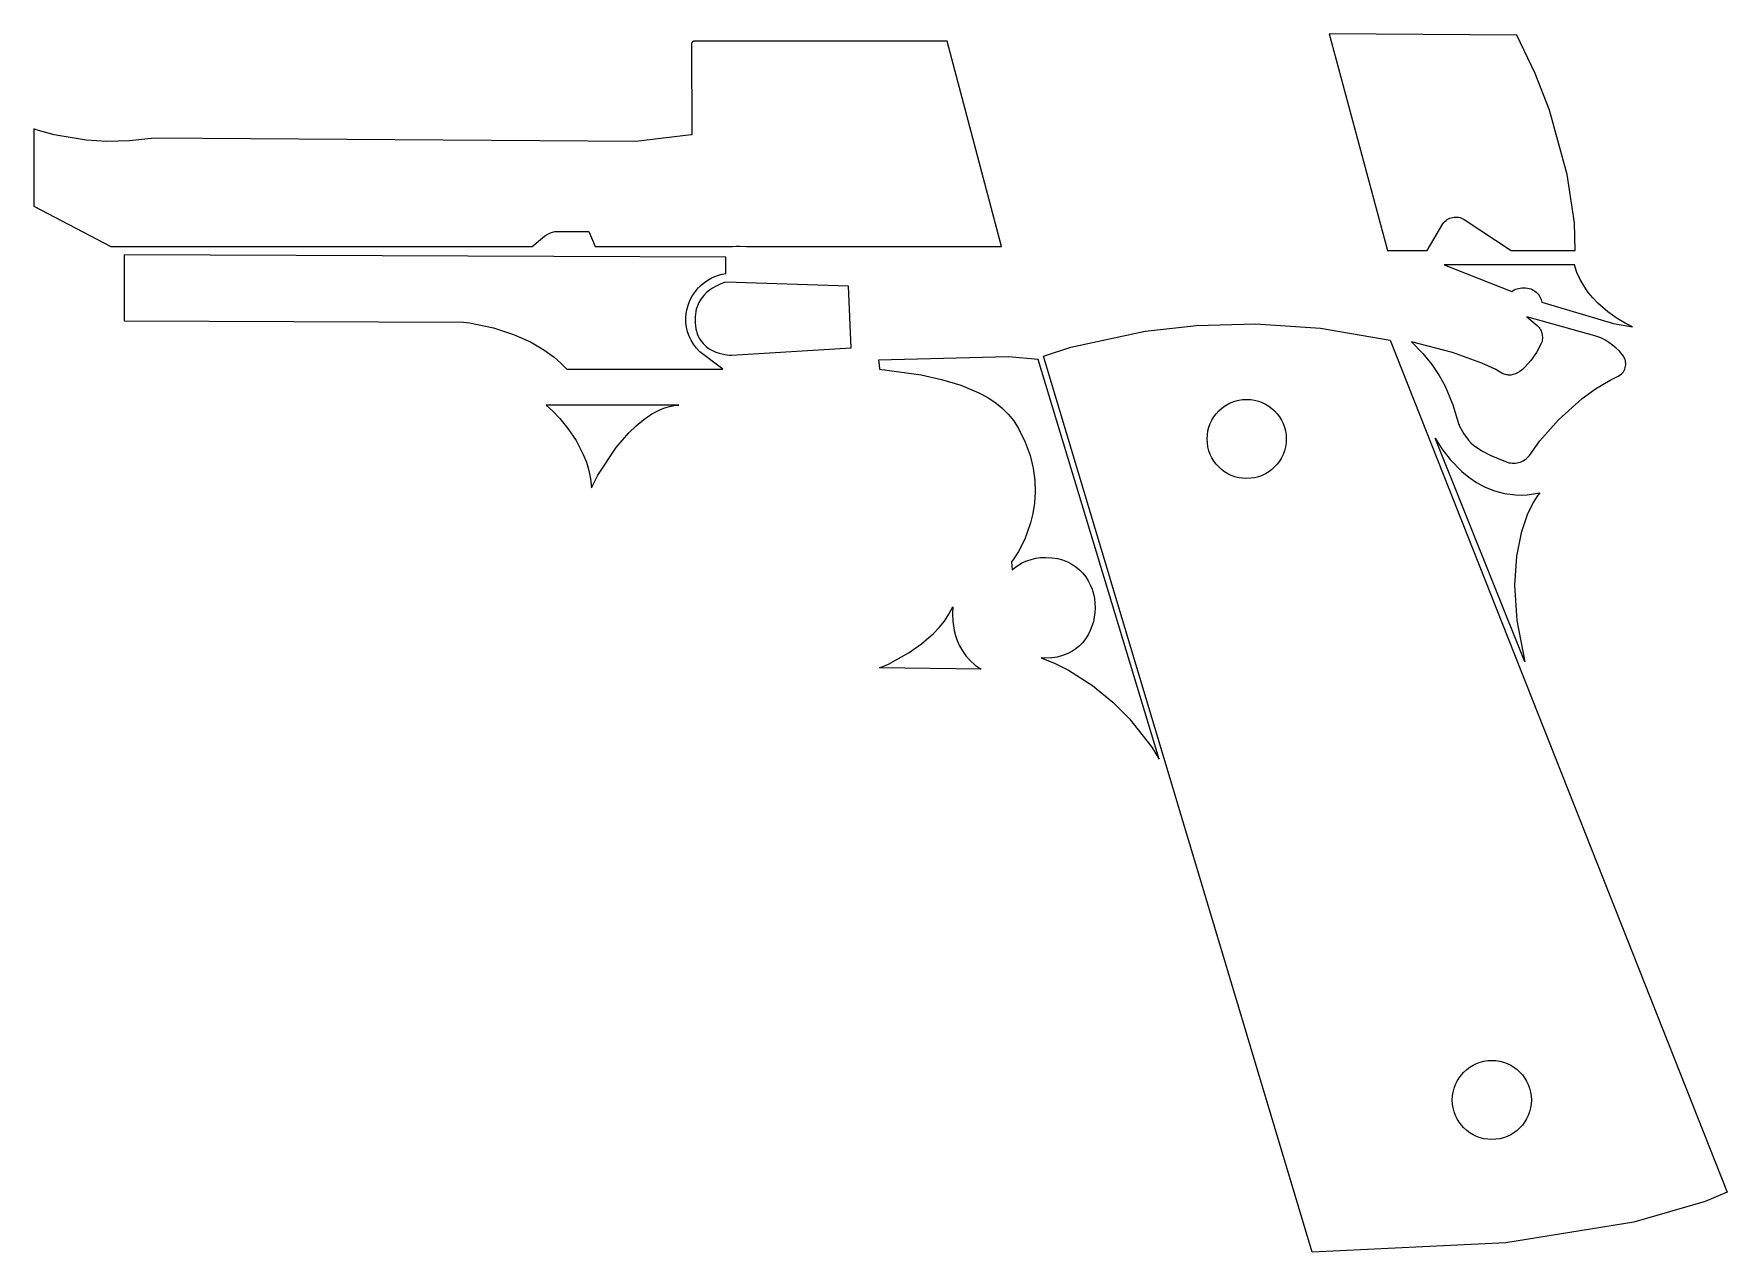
# Model space of a CAD drawing. Header units: metres. Extents: x 11 to 144, y -157 to -61.
import ezdxf

# ---------------------------------------------------------------- set-up
doc = ezdxf.new("R2010")
doc.units = ezdxf.units.M

msp = doc.modelspace()

# ---------------------------------------------------------------- linework, layer by layer
for points in [[(112.730026, -60.983622), (117.320822, -78.001622), (120.454166, -78.001622), (121.681748, -75.906884), (121.75744, -75.81011), (121.840752, -75.722734), (121.930668, -75.644756), (122.02668, -75.57643), (122.128026, -75.51801), (122.23369, -75.469496), (122.34291, -75.431142), (122.455178, -75.403202), (122.569478, -75.385676), (122.685048, -75.378818), (122.801126, -75.382628), (122.91695, -75.39736), (123.031758, -75.423268), (123.144788, -75.460352), (123.255278, -75.508866), (123.362466, -75.569064), (127.051054, -78.001368), (132.090668, -78.001368), (132.025898, -75.837542), (131.461764, -72.025002), (130.062224, -66.97091), (128.944116, -64.10579), (127.491236, -61.082936), (112.729518, -60.983368)], [(16.936212, -77.703172), (50.072798, -77.703172), (51.044348, -76.885292), (51.190398, -76.781406), (51.345338, -76.693014), (51.507644, -76.62037), (51.676554, -76.564236), (51.850544, -76.524866), (52.028344, -76.502768), (54.523386, -76.517754), (55.020718, -77.703172), (65.83299, -77.703172), (66.125344, -77.671168), (66.40703, -77.662532), (66.933318, -77.703172), (86.986872, -77.703172), (82.70621, -61.544962), (82.70621, -61.544708), (82.70621, -61.544454), (82.70621, -61.5442), (82.70621, -61.543946), (82.70621, -61.543692), (82.705956, -61.543692), (82.705702, -61.543692), (82.705448, -61.543692), (82.705194, -61.543692), (82.70494, -61.543692), (82.704686, -61.543692), (82.704432, -61.543692), (62.823598, -61.544962), (62.79896, -61.548772), (62.775084, -61.554868), (62.752224, -61.56325), (62.73038, -61.573664), (62.709806, -61.58611), (62.690756, -61.600588), (62.672976, -61.61659), (62.656974, -61.63437), (62.64275, -61.653674), (62.630304, -61.674248), (62.61989, -61.696092), (62.611508, -61.718952), (62.605412, -61.742828), (62.601856, -61.767466), (62.630812, -68.872862), (62.63005, -68.87845), (62.62878, -68.883784), (62.627002, -68.889118), (62.624716, -68.894198), (62.622176, -68.899024), (62.619128, -68.903596), (62.615826, -68.907914), (62.612016, -68.911724), (62.607952, -68.91528), (62.603634, -68.918328), (62.599062, -68.921122), (62.593982, -68.923408), (62.588648, -68.92544), (62.583314, -68.926964), (58.21553, -69.444362), (20.360132, -69.174868), (18.419826, -69.39915), (16.627602, -69.436488), (15.017496, -69.335396), (12.480036, -68.91147), (11.080496, -68.514214), (10.89279, -68.446396), (10.89279, -74.53503), (16.936974, -77.703426)], [(63.166244, -80.926178), (63.391288, -80.706976), (63.631826, -80.509872), (63.886334, -80.335374), (64.153034, -80.18399), (64.430402, -80.056228), (64.716914, -79.952342), (65.011046, -79.87284), (65.311274, -79.817976), (65.311274, -78.529688), (18.005806, -78.340458), (18.005806, -83.547458), (44.68241, -83.65236), (45.156628, -83.701382), (47.025052, -84.081874), (48.613568, -84.599018), (49.931828, -85.194902), (50.98923, -85.811868), (51.795172, -86.392258), (52.359052, -86.87816), (52.798726, -87.336122), (65.068196, -87.336122), (63.255398, -85.958934), (62.987682, -85.681058), (62.75705, -85.3821), (62.563756, -85.065108), (62.407546, -84.732876), (62.288674, -84.388452), (62.20714, -84.034884), (62.163198, -83.674966), (62.156594, -83.311746), (62.187582, -82.948272), (62.256162, -82.587338), (62.362588, -82.231992), (62.506606, -81.885282), (62.68847, -81.550256), (62.90818, -81.229708), (63.165736, -80.926432)], [(128.029208, -80.939894), (128.18237, -80.94599), (128.32715, -80.96377), (128.463548, -80.992726), (128.59131, -81.032096), (128.71069, -81.081118), (128.821688, -81.139284), (128.924304, -81.205832), (129.018538, -81.280254), (129.10439, -81.361788), (129.18186, -81.449672), (129.250948, -81.543398), (129.311654, -81.642204), (129.363978, -81.745582), (129.40792, -81.852516), (129.443734, -81.962752), (129.471166, -82.075528), (135.107172, -83.754214), (136.596628, -84.014818), (136.008872, -83.718654), (135.387588, -83.345274), (134.648448, -82.818732), (133.867398, -82.136996), (133.48462, -81.7372), (133.119622, -81.29778), (132.781802, -80.818482), (132.480812, -80.299052), (132.225796, -79.739236), (132.026406, -79.13878), (121.795794, -79.13878), (127.109982, -81.226914), (127.200914, -81.164176), (127.298704, -81.108042), (127.403352, -81.05902), (127.514858, -81.017618), (127.633222, -80.984598), (127.758444, -80.960468), (127.890778, -80.945482), (128.02997, -80.940402)], [(74.956162, -80.808322), (65.311274, -80.501998), (65.19926, -80.532224), (64.905128, -80.634332), (64.492886, -80.824832), (64.262254, -80.95869), (64.02578, -81.120996), (63.791592, -81.313782), (63.567564, -81.53908), (63.36157, -81.799176), (63.181738, -82.096102), (63.035942, -82.432144), (62.978284, -82.615532), (62.932056, -82.809334), (62.877954, -83.22945), (62.881764, -83.695032), (62.945264, -84.152994), (62.996572, -84.35975), (63.059564, -84.552282), (63.133478, -84.731098), (63.217298, -84.896706), (63.310008, -85.049614), (63.410592, -85.19033), (63.518288, -85.319362), (63.750952, -85.544406), (64.00038, -85.72881), (64.258952, -85.876638), (64.519048, -85.991954), (64.773048, -86.078822), (65.232788, -86.182962), (65.577466, -86.221316), (65.74663, -86.226396), (75.144122, -85.659468), (74.956924, -80.808068)], [(90.274394, -86.30285), (92.422726, -85.612732), (98.27514, -84.35975), (102.312724, -83.90509), (106.94289, -83.7692), (112.05464, -84.105242), (117.536976, -85.066378), (144.034002, -152.015444), (142.307056, -152.751536), (136.71042, -154.370786), (126.62027, -155.990036), (111.413036, -156.726128), (90.274394, -86.30285)], [(133.632956, -84.704936), (128.296924, -83.232752), (129.103628, -83.901534), (129.177288, -83.976972), (129.243836, -84.057236), (129.303272, -84.141818), (129.355342, -84.23021), (129.400046, -84.321904), (129.43713, -84.416392), (129.466594, -84.51342), (129.488438, -84.612226), (129.502408, -84.712556), (129.508504, -84.813648), (129.506726, -84.915248), (129.49682, -85.016594), (129.478786, -85.117432), (129.45237, -85.217254), (129.417572, -85.315298), (129.043176, -86.01456), (128.598168, -86.663784), (128.158748, -87.155274), (127.944372, -87.348568), (127.73533, -87.510112), (127.553212, -87.628222), (127.38608, -87.707216), (127.211582, -87.76208), (127.032766, -87.792306), (126.942596, -87.797894), (126.852426, -87.797132), (126.76251, -87.79002), (126.673102, -87.776558), (126.58471, -87.756492), (126.497842, -87.729822), (126.412498, -87.696548), (126.329186, -87.65667), (125.790706, -87.344758), (124.746766, -86.850728), (122.437652, -86.028784), (119.22633, -85.198458), (120.104662, -86.091014), (120.82272, -86.973156), (121.399046, -87.832692), (121.85269, -88.656922), (122.46737, -90.149426), (122.899678, -91.607386), (123.014994, -91.877388), (123.322588, -92.423996), (123.699016, -92.925138), (123.900184, -93.138244), (124.10313, -93.315282), (124.758196, -93.759782), (125.441964, -94.126304), (126.739142, -94.645734), (126.86792, -94.682564), (126.997714, -94.708218), (127.127762, -94.72295), (127.257302, -94.727014), (127.38608, -94.72041), (127.513334, -94.703392), (127.638302, -94.676468), (127.760476, -94.639638), (127.879348, -94.592902), (127.994156, -94.536768), (128.104392, -94.471236), (128.209548, -94.396814), (128.308862, -94.313502), (128.401826, -94.2213), (128.487678, -94.120716), (129.31775, -92.97416), (130.761232, -91.3257), (132.62737, -89.63787), (133.691122, -88.869012), (134.827264, -88.197944), (135.529828, -87.852758), (135.631174, -87.785194), (135.722614, -87.708232), (135.803894, -87.623142), (135.87476, -87.530686), (135.934958, -87.43188), (135.984234, -87.32774), (136.02208, -87.219536), (136.048242, -87.10803), (136.062466, -86.994238), (136.064498, -86.878922), (136.05383, -86.763352), (136.030208, -86.648544), (135.993378, -86.53526), (135.943086, -86.42477), (135.879078, -86.317836), (135.782812, -86.184232), (135.56234, -85.922866), (135.310372, -85.673438), (135.03275, -85.440012), (134.735824, -85.226906), (134.42569, -85.038692), (134.108444, -84.879688), (133.790436, -84.754212), (133.632956, -84.705444)], [(89.85504, -86.574122), (87.53348, -86.370922), (77.299312, -86.637876), (77.361288, -86.983062), (77.396086, -87.335614), (80.666336, -87.785956), (82.265774, -88.134952), (83.78825, -88.595454), (85.19414, -89.189306), (85.840824, -89.543128), (86.443566, -89.938606), (86.997286, -90.37828), (87.496904, -90.864944), (87.93734, -91.401392), (88.314022, -91.990164), (88.842342, -93.06814), (89.222072, -94.113858), (89.468706, -95.121984), (89.598246, -96.087692), (89.62644, -97.005648), (89.569036, -97.870772), (89.442036, -98.67773), (89.261188, -99.421696), (88.801194, -100.69957), (88.3158, -101.663246), (87.931752, -102.271576), (87.775542, -102.483412), (87.818976, -103.114094), (88.068912, -102.898956), (88.342216, -102.70617), (88.638634, -102.537514), (88.958166, -102.39502), (89.301066, -102.28072), (89.66708, -102.196646), (90.056462, -102.14483), (90.468958, -102.12705), (90.93835, -102.149656), (91.377262, -102.21595), (91.785948, -102.32263), (92.164154, -102.467156), (92.512134, -102.64648), (92.829634, -102.857554), (93.116908, -103.097838), (93.373702, -103.36403), (93.60027, -103.65359), (93.796358, -103.96347), (93.96222, -104.290622), (94.097856, -104.632252), (94.203012, -104.985566), (94.277942, -105.347516), (94.322646, -105.715308), (94.337124, -106.085894), (94.321376, -106.45648), (94.275148, -106.824272), (94.198694, -107.186222), (94.092014, -107.539536), (93.955108, -107.881166), (93.787976, -108.208318), (93.590618, -108.518198), (93.363288, -108.807758), (93.105732, -109.07395), (92.81795, -109.314234), (92.499942, -109.525308), (92.151708, -109.704632), (91.773502, -109.849158), (91.36507, -109.955838), (90.926412, -110.022132), (90.376502, -110.043722), (90.094562, -110.027212), (91.208098, -110.475014), (92.252038, -110.993682), (94.129352, -112.188752), (95.724218, -113.502186), (97.03435, -114.823748), (98.791268, -117.05082), (99.381056, -117.989096), (89.855548, -86.575138)], [(61.597032, -90.153744), (51.163982, -90.153744), (51.69535, -90.638122), (52.24399, -91.214194), (52.878228, -91.986608), (53.521356, -92.935806), (54.096158, -94.041976), (54.333902, -94.647766), (54.525418, -95.28556), (54.661308, -95.952818), (54.73192, -96.647254), (55.245762, -95.670624), (56.674258, -93.501972), (57.678574, -92.327222), (58.243978, -91.779598), (58.84799, -91.28252), (59.48807, -90.853514), (60.161424, -90.510614), (60.509658, -90.37701), (60.865258, -90.2716), (61.22797, -90.196416), (61.597286, -90.153998)], [(109.364018, -92.81795), (109.348016, -93.135704), (109.301026, -93.444314), (109.224318, -93.742256), (109.11967, -94.028006), (108.98886, -94.299786), (108.833158, -94.556072), (108.654088, -94.79534), (108.453428, -95.016066), (108.232702, -95.216726), (107.993434, -95.395796), (107.737148, -95.551498), (107.465368, -95.682308), (107.179872, -95.786956), (106.88193, -95.863664), (106.57332, -95.910654), (106.255566, -95.926656), (105.937812, -95.910654), (105.629202, -95.863664), (105.33126, -95.786956), (105.04551, -95.682308), (104.77373, -95.551498), (104.517444, -95.395796), (104.278176, -95.216726), (104.05745, -95.016066), (103.85679, -94.79534), (103.67772, -94.556072), (103.522018, -94.299786), (103.391208, -94.028006), (103.28656, -93.742256), (103.209852, -93.444314), (103.162862, -93.135704), (103.14686, -92.81795), (103.162862, -92.500196), (103.209852, -92.191586), (103.28656, -91.893644), (103.391208, -91.607894), (103.522018, -91.336114), (103.67772, -91.079828), (103.85679, -90.84056), (104.05745, -90.619834), (104.278176, -90.419174), (104.517444, -90.240104), (104.77373, -90.084402), (105.04551, -89.953592), (105.33126, -89.848944), (105.629202, -89.772236), (105.937812, -89.725246), (106.255566, -89.709244), (106.57332, -89.725246), (106.88193, -89.772236), (107.179872, -89.848944), (107.465368, -89.953592), (107.737148, -90.084402), (107.993434, -90.240104), (108.232702, -90.419174), (108.453428, -90.619834), (108.654088, -90.84056), (108.833158, -91.079828), (108.98886, -91.336114), (109.11967, -91.607894), (109.224318, -91.893644), (109.301026, -92.191586), (109.348016, -92.500196), (109.364018, -92.81795)], [(121.082308, -92.76334), (121.607326, -93.604842), (122.259344, -94.441772), (123.167394, -95.365316), (123.716542, -95.814642), (124.328682, -96.231964), (125.003306, -96.599248), (125.74016, -96.89846), (126.53899, -97.11182), (127.399542, -97.221548), (127.852678, -97.231962), (128.321054, -97.20961), (129.303526, -97.057972), (129.157476, -97.244916), (128.792224, -97.817686), (128.31699, -98.793554), (127.841248, -100.1903), (127.473964, -102.025704), (127.324866, -104.317038), (127.50292, -107.082082), (128.117854, -110.338362), (121.082308, -92.762578)], [(77.392784, -110.809024), (78.086966, -110.507526), (79.723996, -109.60608), (80.687418, -108.931964), (81.636108, -108.11002), (82.07883, -107.643676), (82.486754, -107.140502), (82.849212, -106.600752), (83.15579, -106.024426), (83.12912, -106.56443), (83.157568, -107.15117), (83.26882, -107.870752), (83.368388, -108.261912), (83.504278, -108.664248), (83.681316, -109.070394), (83.904836, -109.472984), (84.179918, -109.864398), (84.511896, -110.237524), (84.905596, -110.584996), (85.366352, -110.899702), (77.392276, -110.809024)], [(128.643126, -144.769078), (128.627124, -145.086832), (128.580134, -145.395442), (128.503426, -145.693384), (128.398778, -145.979134), (128.267968, -146.250914), (128.112266, -146.5072), (127.933196, -146.746468), (127.732536, -146.967194), (127.51181, -147.167854), (127.272542, -147.346924), (127.016256, -147.502626), (126.744476, -147.633436), (126.458726, -147.738084), (126.160784, -147.814792), (125.852174, -147.861782), (125.53442, -147.877784), (125.216666, -147.861782), (124.908056, -147.814792), (124.610114, -147.738084), (124.324364, -147.633436), (124.052584, -147.502626), (123.796298, -147.346924), (123.55703, -147.167854), (123.336304, -146.967194), (123.135644, -146.746468), (122.956574, -146.5072), (122.800872, -146.250914), (122.670062, -145.979134), (122.565414, -145.693384), (122.488706, -145.395442), (122.441716, -145.086832), (122.425714, -144.769078), (122.441716, -144.451324), (122.488706, -144.142714), (122.565414, -143.844772), (122.670062, -143.559022), (122.800872, -143.287242), (122.956574, -143.030956), (123.135644, -142.791688), (123.336304, -142.570962), (123.55703, -142.370302), (123.796298, -142.191232), (124.052584, -142.03553), (124.324364, -141.90472), (124.610114, -141.800072), (124.908056, -141.723364), (125.216666, -141.676374), (125.53442, -141.660372), (125.852174, -141.676374), (126.160784, -141.723364), (126.458726, -141.800072), (126.744476, -141.90472), (127.016256, -142.03553), (127.272542, -142.191232), (127.51181, -142.370302), (127.732536, -142.570962), (127.933196, -142.791688), (128.112266, -143.030956), (128.267968, -143.287242), (128.398778, -143.559022), (128.503426, -143.844772), (128.580134, -144.142714), (128.627124, -144.451324), (128.643126, -144.769078)]]:
    msp.add_lwpolyline(points)

doc.saveas('drawing.dxf')
